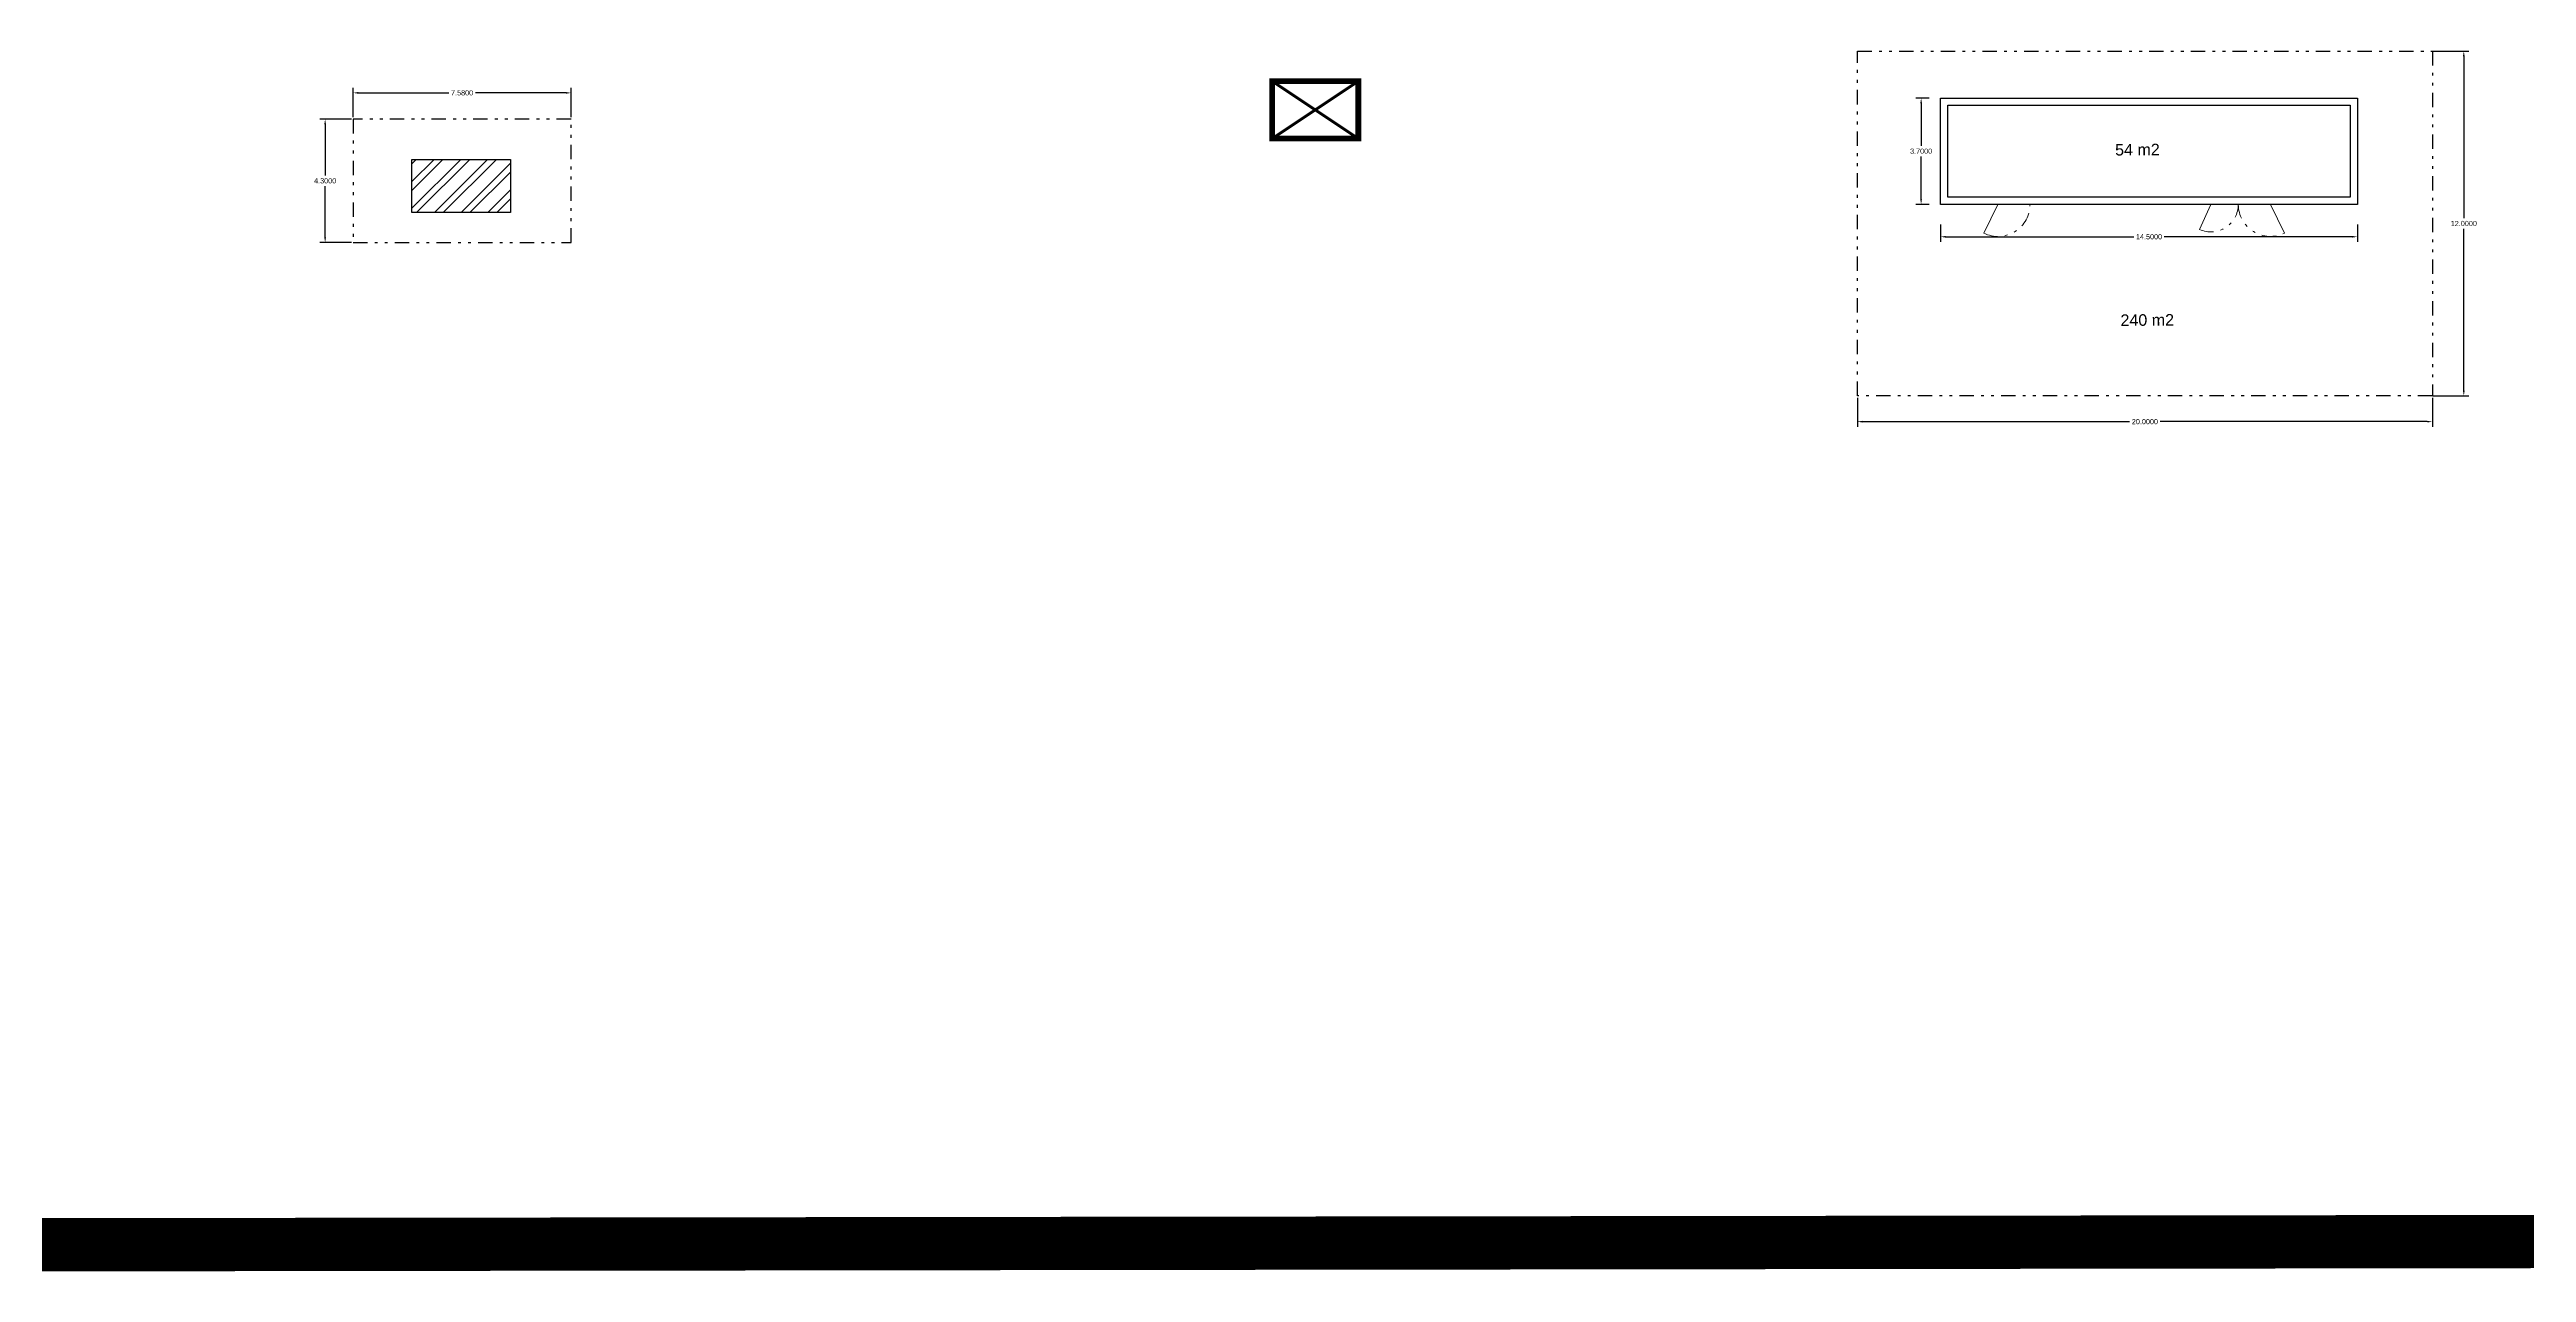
# Model space of a CAD drawing. Header units: metres. Extents: x 342 to 6270, y 11 to 2199.
# Drawn here: x 515 to 601.2, y 100.8 to 143.4 of the extents above; entities that cross this region are included whole.
import ezdxf

# ---------------------------------------------------------------- set-up
doc = ezdxf.new("R2010")
doc.units = ezdxf.units.M
doc.linetypes.add('DASHED', pattern=[0.75, 0.5, -0.25])
doc.linetypes.add('DIVIDE', pattern=[1.25, 0.5, -0.25, 0, -0.25, 0, -0.25])
doc.layers.get('Defpoints').update_dxf_attribs({"lineweight": 5})
doc.layers.add('01 - Station', color=7, linetype='Continuous')
doc.layers.add('Aansluiting LS K09', color=104, linetype='DASHED', lineweight=0)
doc.styles.get("Standard").update_dxf_attribs({"font": 'arial.ttf'})
doc.styles.add('TM-0.5', font='', dxfattribs={"height": 0.5})
doc.styles.get('TM-0.5').set_extended_font_data('Arial Nova Light')
doc.dimstyles.get("Standard").update_dxf_attribs({"dimtxt": 0.18, "dimasz": 0.18, "dimexe": 0.18, "dimexo": 0.0625, "dimgap": 0.09, "dimtad": 0, "dimtih": 1, "dimtoh": 1, "dimdec": 4, "dimzin": 0, "dimdsep": 46, "dimtxsty": 'Standard', "dimcen": 0.09, "dimadec": 0, "dimazin": 0, "dimtfac": 1, "dimtdec": 4, "dimtofl": 0, "dimtmove": 0, "dimatfit": 3, "dimfxl": 1, "dimtolj": 1, "dimtzin": 0, "dimarcsym": 0})

# ---------------------------------------------------------------- blocks, each defined once
blk = doc.blocks.new('*D132')
at = {"color": 0, "lineweight": -2, "transparency": 16777216}
for p, q in [((580.824, 137.284), (580.824, 136.675)), ((595.324, 137.284), (595.324, 136.675)), ((581.004, 136.855), (587.549, 136.855)), ((595.144, 136.855), (588.599, 136.855))]:
    blk.add_line(p, q, dxfattribs=at)
at = {"color": 0, "transparency": 16777216}
for points in [[(581.004, 136.885), (581.004, 136.825), (580.824, 136.855)], [(595.144, 136.885), (595.144, 136.825), (595.324, 136.855)]]:
    blk.add_solid(points, dxfattribs=at)
at = {"layer": 'Defpoints', "color": 0, "transparency": 16777216}
for p in [(580.824, 137.984), (595.324, 137.984), (595.324, 136.855)]:
    blk.add_point(p, dxfattribs=at)
at = {"color": 0, "transparency": 16777216, "insert": (588.074, 136.855), "char_height": 0.18, "attachment_point": 5}
blk.add_mtext('\\A1;14.5000', dxfattribs=at)
blk = doc.blocks.new('*D133')
at = {"color": 0, "lineweight": -2, "transparency": 16777216}
for p, q in [((580.424, 141.684), (579.965, 141.684)), ((580.145, 141.504), (580.145, 140.016)), ((580.145, 138.164), (580.145, 139.652)), ((580.424, 137.984), (579.965, 137.984))]:
    blk.add_line(p, q, dxfattribs=at)
at = {"color": 0, "transparency": 16777216}
for points in [[(580.115, 141.504), (580.175, 141.504), (580.145, 141.684)], [(580.115, 138.164), (580.175, 138.164), (580.145, 137.984)]]:
    blk.add_solid(points, dxfattribs=at)
at = {"layer": 'Defpoints', "color": 0, "transparency": 16777216}
for p in [(580.145, 141.684), (580.824, 141.684), (580.824, 137.984)]:
    blk.add_point(p, dxfattribs=at)
at = {"color": 0, "transparency": 16777216, "insert": (580.145, 139.834), "char_height": 0.18, "attachment_point": 5}
blk.add_mtext('\\A1;3.7000', dxfattribs=at)
blk = doc.blocks.new('*D134')
at = {"color": 0, "lineweight": -2, "transparency": 16777216}
for p, q in [((577.93, 131.253), (577.93, 130.238)), ((597.93, 131.253), (597.93, 130.238)), ((578.11, 130.418), (587.395, 130.418)), ((597.75, 130.418), (588.465, 130.418))]:
    blk.add_line(p, q, dxfattribs=at)
at = {"color": 0, "transparency": 16777216}
for points in [[(578.11, 130.448), (578.11, 130.388), (577.93, 130.418)], [(597.75, 130.448), (597.75, 130.388), (597.93, 130.418)]]:
    blk.add_solid(points, dxfattribs=at)
at = {"layer": 'Defpoints', "color": 0, "transparency": 16777216}
for p in [(577.93, 131.316), (597.93, 131.316), (597.93, 130.418)]:
    blk.add_point(p, dxfattribs=at)
at = {"color": 0, "transparency": 16777216, "insert": (587.93, 130.418), "char_height": 0.18, "attachment_point": 5}
blk.add_mtext('\\A1;20.0000', dxfattribs=at)
blk = doc.blocks.new('*D143')
at = {"color": 0, "lineweight": -2, "transparency": 16777216}
for p, q in [((597.947, 143.316), (599.205, 143.316)), ((599.025, 143.136), (599.025, 137.498)), ((599.025, 131.496), (599.025, 137.134)), ((597.947, 131.316), (599.205, 131.316))]:
    blk.add_line(p, q, dxfattribs=at)
at = {"color": 0, "transparency": 16777216}
for points in [[(598.995, 143.136), (599.055, 143.136), (599.025, 143.316)], [(598.995, 131.496), (599.055, 131.496), (599.025, 131.316)]]:
    blk.add_solid(points, dxfattribs=at)
at = {"layer": 'Defpoints', "color": 0, "transparency": 16777216}
for p in [(597.884, 143.316), (597.884, 131.316), (599.025, 131.316)]:
    blk.add_point(p, dxfattribs=at)
at = {"color": 0, "transparency": 16777216, "insert": (599.025, 137.316), "char_height": 0.18, "attachment_point": 5}
blk.add_mtext('\\A1;12.0000', dxfattribs=at)
blk = doc.blocks.new('*D139')
at = {"layer": '01 - Station', "color": 0, "lineweight": -2, "transparency": 16777216}
for p, q in [((586.634, 172.628), (586.634, 173.385)), ((590.556, 172.628), (590.556, 173.385)), ((586.814, 173.205), (588.24, 173.205)), ((590.376, 173.205), (588.876, 173.205))]:
    blk.add_line(p, q, dxfattribs=at)
at = {"layer": '01 - Station', "color": 0, "transparency": 16777216}
for points in [[(586.814, 173.235), (586.814, 173.175), (586.634, 173.205)], [(590.376, 173.235), (590.376, 173.175), (590.556, 173.205)]]:
    blk.add_solid(points, dxfattribs=at)
at = {"layer": 'Defpoints', "color": 0, "transparency": 16777216}
for p in [(586.634, 172.566), (590.556, 173.205), (590.556, 172.566)]:
    blk.add_point(p, dxfattribs=at)
at = {"layer": '01 - Station', "color": 0, "transparency": 16777216, "insert": (588.558, 173.205), "char_height": 25, "attachment_point": 5}
blk.add_mtext('\\A1;{\\H0.0044x;\\P3.9220}', dxfattribs=at)
blk = doc.blocks.new('*D149')
at = {"layer": '01 - Station', "color": 0, "lineweight": -2, "transparency": 16777216}
for p, q in [((525.595, 141.015), (525.595, 142.045)), ((525.775, 141.865), (528.922, 141.865)), ((532.995, 141.865), (529.847, 141.865)), ((533.175, 141.015), (533.175, 142.045))]:
    blk.add_line(p, q, dxfattribs=at)
at = {"layer": '01 - Station', "color": 0, "transparency": 16777216}
for points in [[(525.775, 141.895), (525.775, 141.835), (525.595, 141.865)], [(532.995, 141.895), (532.995, 141.835), (533.175, 141.865)]]:
    blk.add_solid(points, dxfattribs=at)
at = {"layer": 'Defpoints', "color": 0, "transparency": 16777216}
for p in [(533.175, 141.865), (525.595, 140.953), (533.175, 140.953)]:
    blk.add_point(p, dxfattribs=at)
at = {"layer": '01 - Station', "color": 0, "transparency": 16777216, "insert": (529.385, 141.865), "char_height": 0.18, "attachment_point": 5}
blk.add_mtext('\\A1;7.5800', dxfattribs=at)
blk = doc.blocks.new('*D150')
at = {"layer": '01 - Station', "color": 0, "lineweight": -2, "transparency": 16777216}
for p, q in [((525.532, 140.953), (524.441, 140.953)), ((524.621, 140.773), (524.621, 138.985)), ((524.621, 136.833), (524.621, 138.621)), ((525.532, 136.653), (524.441, 136.653))]:
    blk.add_line(p, q, dxfattribs=at)
at = {"layer": '01 - Station', "color": 0, "transparency": 16777216}
for points in [[(524.591, 140.773), (524.651, 140.773), (524.621, 140.953)], [(524.591, 136.833), (524.651, 136.833), (524.621, 136.653)]]:
    blk.add_solid(points, dxfattribs=at)
at = {"layer": 'Defpoints', "color": 0, "transparency": 16777216}
for p in [(525.595, 140.953), (524.621, 136.653), (525.595, 136.653)]:
    blk.add_point(p, dxfattribs=at)
at = {"layer": '01 - Station', "color": 0, "transparency": 16777216, "insert": (524.621, 138.803), "char_height": 0.18, "attachment_point": 5}
blk.add_mtext('\\A1;4.3000', dxfattribs=at)

msp = doc.modelspace()

# ---------------------------------------------------------------- hatches: boundary and pattern name
at = {"transparency": 33554687}
h = msp.add_hatch(dxfattribs=at)
h.set_pattern_fill('ANSI32', color=256, scale=0.069, angle=-0.0234743)
h.set_pattern_definition([(44.97652568, (-175797.7758, -400972.42664), (-0.4645378142, 0.4649186164), []), (44.97652568, (-175797.46596, -400972.4268), (-0.4645378142, 0.4649186164), [])])
h.paths.add_polyline_path([(531.0676, 137.70005), (531.06827, 139.54931), (527.63827, 139.55058), (527.63457, 137.70133)])

# ---------------------------------------------------------------- linework, layer by layer
at = {"color": 114, "linetype": 'DIVIDE', "true_color": 0x139b48}
for points in [[(577.93007, 143.31574), (597.93007, 143.31574), (597.93007, 131.31574), (577.93007, 131.31574)], [(525.59452, 136.65275), (533.17452, 136.65275), (533.17452, 140.95275), (525.59452, 140.95275)]]:
    msp.add_lwpolyline(points, close=True, dxfattribs=at)
for points in [[(580.82387, 141.68402), (595.32387, 141.68402), (595.32387, 137.98402), (580.82387, 137.98402)], [(581.07387, 141.43402), (595.07387, 141.43402), (595.07387, 138.23402), (581.07387, 138.23402)], [(527.63827, 139.55075), (531.06827, 139.55075), (531.06457, 137.70077), (527.63457, 137.70077)]]:
    msp.add_lwpolyline(points, close=True)
at = {"lineweight": 15}
for points in [[(582.81611, 137.98402), (582.32196, 136.98229)], [(590.22171, 137.98425), (589.82888, 137.11107)], [(592.29615, 137.98402), (592.7903, 136.98229)]]:
    msp.add_lwpolyline(points, dxfattribs=at)
at = {"linetype": 'DIVIDE', "lineweight": 15}
for centre, radius, start, end in [((582.81611, 137.98402), 1.11698, 243.7428983, 0.6032374), ((590.22171, 137.98425), 0.95747, 245.7781492, 359.939622), ((592.29615, 137.98402), 1.11698, 180.0399756, 296.2571017)]:
    msp.add_arc(centre, radius, start, end, dxfattribs=at)
at = {"layer": '01 - Station', "const_width": 0.2}
msp.add_lwpolyline([(560.56547, 142.27232), (560.56547, 140.27232), (557.56547, 140.27232), (557.56547, 142.27232)], close=True, dxfattribs=at)
at = {"layer": '01 - Station', "const_width": 0.1}
for points in [[(560.56547, 142.27232), (557.56547, 140.27232)], [(560.56547, 140.27232), (557.56547, 142.27232)]]:
    msp.add_lwpolyline(points, dxfattribs=at)
at = {"layer": 'Aansluiting LS K09', "linetype": 'Continuous', "const_width": 1.85405}
msp.add_lwpolyline([(625.83441, 202.21375), (625.96561, 101.90626), (487.00588, 101.72451), (487.00544, 202.03458), (625.83441, 202.21375)], dxfattribs=at)

# ---------------------------------------------------------------- texts
at = {"char_height": 0.4, "attachment_point": 1, "rotation": 0.4247719, "style": 'TM-0.5'}
for s, insert in [('54 m2', (586.89154, 140.08278)), ('240 m2', (587.07876, 134.15109))]:
    msp.add_mtext_dynamic_manual_height_columns(s, width=5.5802319, gutter_width=6.04269, heights=[0], dxfattribs=dict(at, insert=insert))

# ---------------------------------------------------------------- dimensions: what is measured, and where the dimension line sits
dim = msp.add_linear_dim(base=(599.02494, 131.31574), p1=(597.88416, 143.31574), p2=(597.88416, 131.31574), angle=90, dimstyle='Standard')
dim.commit()
dim.dimension.update_dxf_attribs({"geometry": '*D143', "text_midpoint": (599.02494, 137.31574)})
dim = msp.add_linear_dim(base=(580.1446, 141.68402), p1=(580.82387, 137.98402), p2=(580.82387, 141.68402), angle=90, dimstyle='Standard', override={"dimexe": 0.18, "dimexo": 0.4})
dim.commit()
dim.dimension.update_dxf_attribs({"geometry": '*D133', "text_midpoint": (580.1446, 139.83402)})
dim = msp.add_linear_dim(base=(595.32387, 136.85477), p1=(580.82387, 137.98402), p2=(595.32387, 137.98402), dimstyle='Standard', override={"dimexo": 0.7})
dim.commit()
dim.dimension.update_dxf_attribs({"geometry": '*D132', "text_midpoint": (588.07387, 136.85477), "dimtype": 160})
dim = msp.add_linear_dim(base=(597.93007, 130.41776), p1=(577.93007, 131.31574), p2=(597.93007, 131.31574), dimstyle='Standard')
dim.commit()
dim.dimension.update_dxf_attribs({"geometry": '*D134', "text_midpoint": (587.93007, 130.41776)})
at = {"layer": '01 - Station'}
dim = msp.add_linear_dim(base=(590.55564, 173.20475), p1=(586.63364, 172.56581), p2=(590.55564, 172.56581), text='{\\H0.0044x;\\P<>}', dimstyle='Standard', override={"dimtxt": 25, "dimfxlon": 0}, dxfattribs=at)
dim.commit()
dim.dimension.update_dxf_attribs({"geometry": '*D139', "text_midpoint": (588.55787, 173.20475), "dimtype": 160})
dim = msp.add_linear_dim(base=(533.17452, 141.86479), p1=(525.59452, 140.95275), p2=(533.17452, 140.95275), dimstyle='Standard', dxfattribs=at)
dim.commit()
dim.dimension.update_dxf_attribs({"geometry": '*D149', "text_midpoint": (529.38452, 141.86479)})
dim = msp.add_linear_dim(base=(524.62115, 136.65275), p1=(525.59452, 140.95275), p2=(525.59452, 136.65275), angle=90, dimstyle='Standard', dxfattribs=at)
dim.commit()
dim.dimension.update_dxf_attribs({"geometry": '*D150', "text_midpoint": (524.62115, 138.80275)})

doc.saveas('drawing.dxf')
